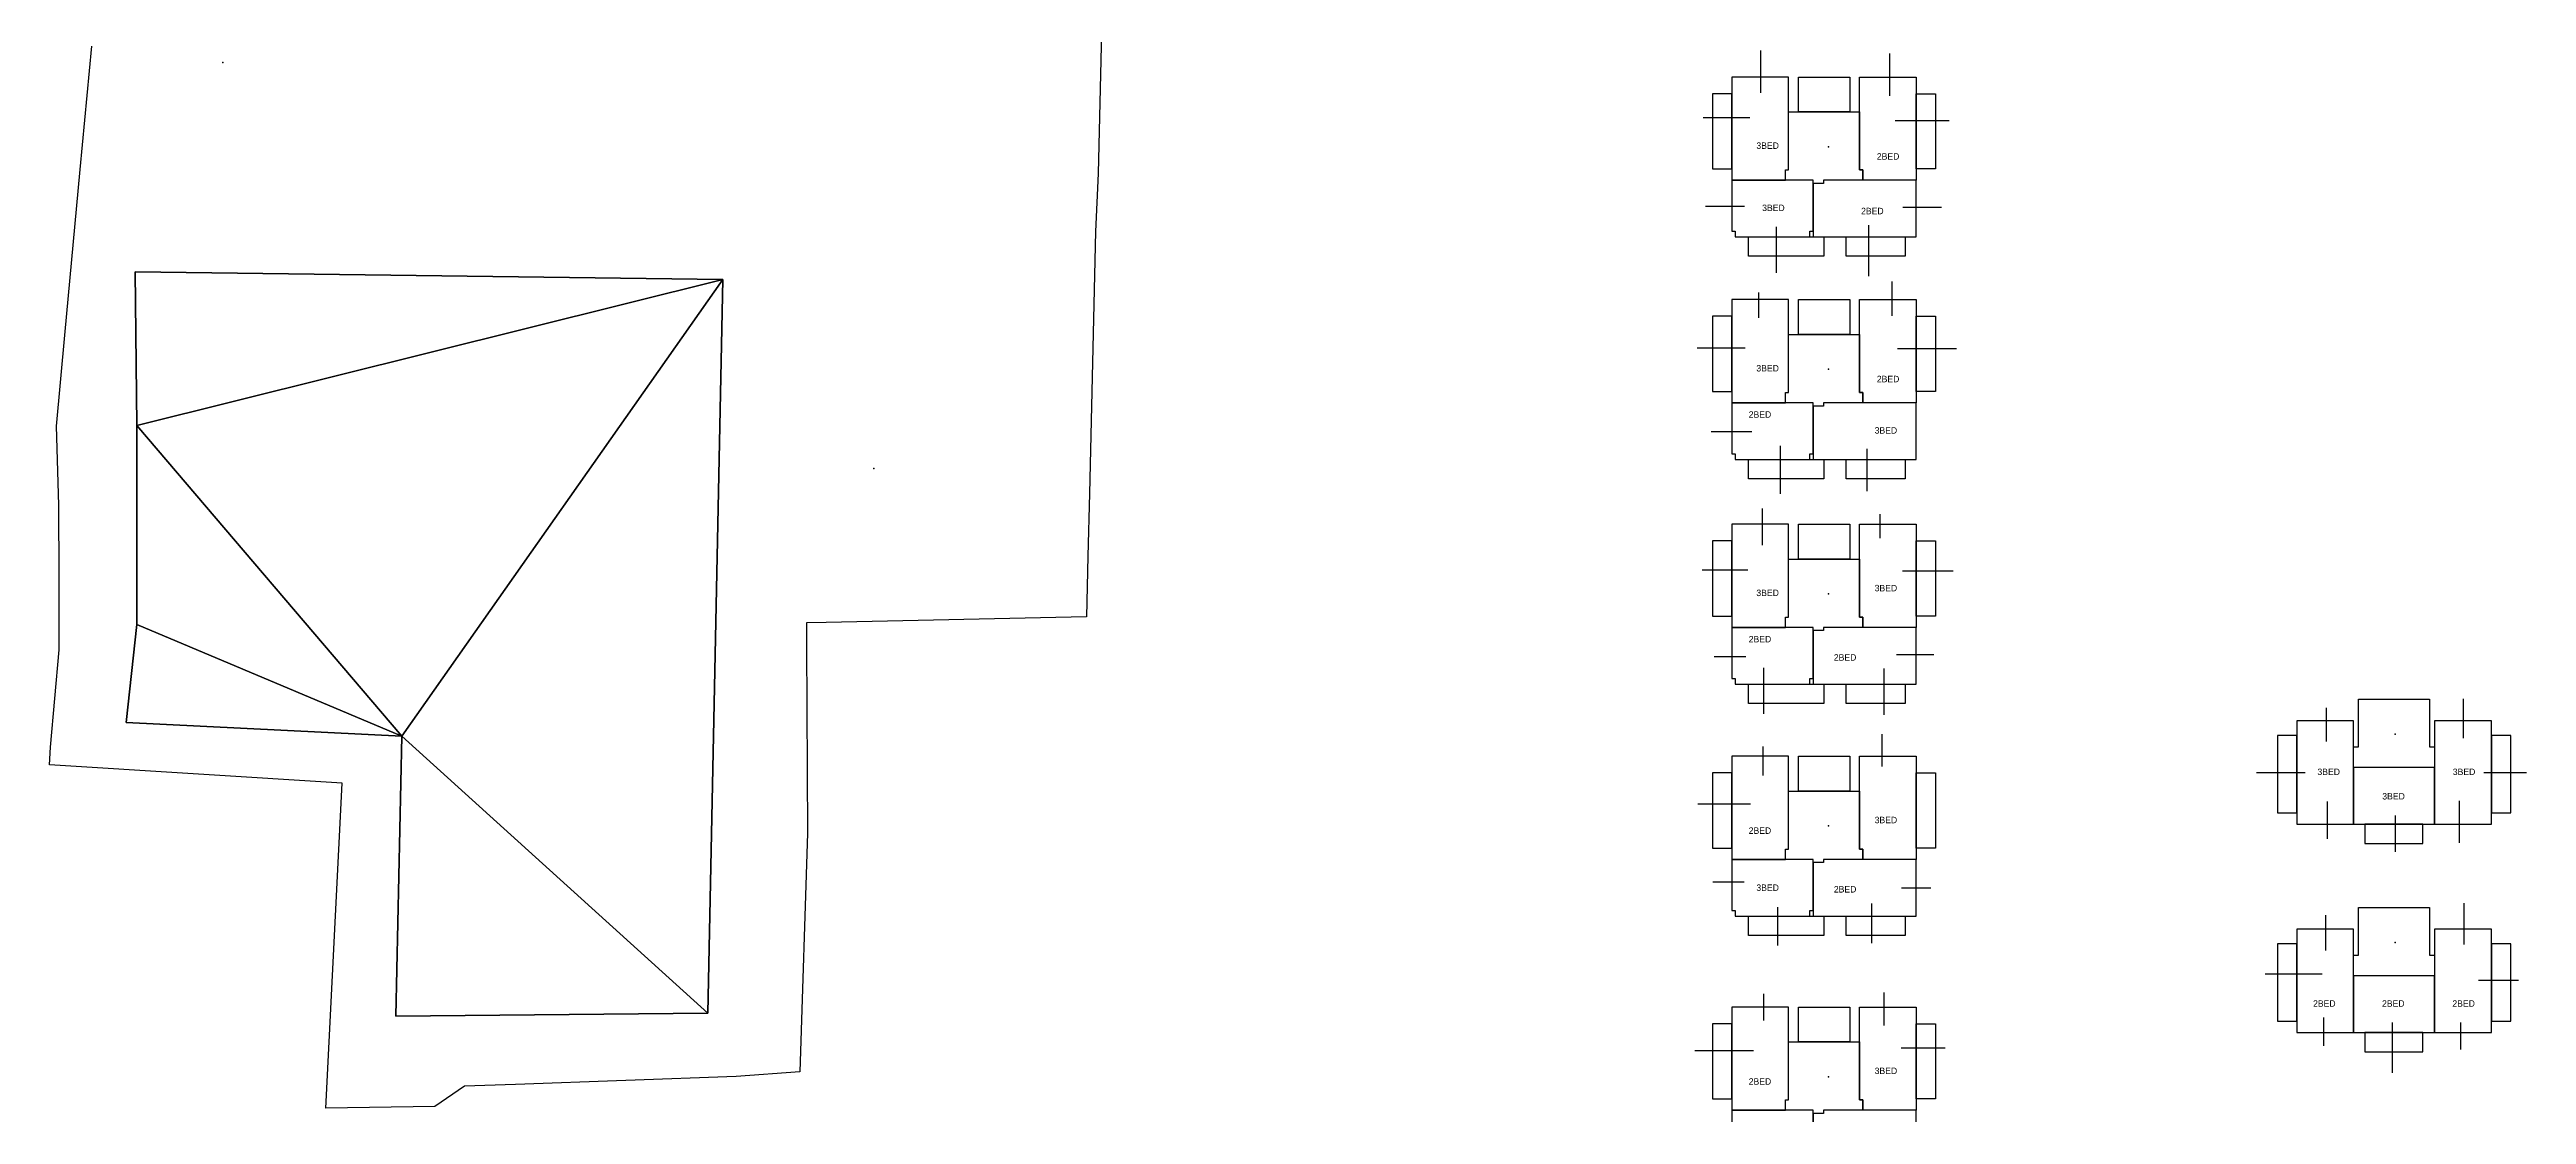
# Model space of a CAD drawing. Extents: x -182 to 224, y -126 to 495.
# Drawn here: x -160.9 to 223.4, y 122.8 to 288 of the extents above; entities that cross this region are included whole.
import ezdxf

# ---------------------------------------------------------------- set-up
doc = ezdxf.new("R2010")
doc.units = 0
doc.header["$LTSCALE"] = 1000
for name, color, linetype in [('BOUNDARY', 7, 'CONTINUOUS'), ('CONTEXT', 7, 'CONTINUOUS'), ('FLOORPLATE$T1$222', 7, 'CONTINUOUS'), ('FLOORPLATE$T1$333', 7, 'CONTINUOUS'), ('FLOORPLATE$T2$2233', 7, 'CONTINUOUS'), ('FLOORPLATE$T2$2323', 7, 'CONTINUOUS'), ('FLOORPLATE$T2$3223', 7, 'CONTINUOUS'), ('FLOORPLATE$T2$3232', 7, 'CONTINUOUS'), ('FLOORPLATE$T2$3322', 7, 'CONTINUOUS'), ('FOOTPRINT$T1', 7, 'CONTINUOUS'), ('FOOTPRINT$T2', 7, 'CONTINUOUS')]:
    doc.layers.add(name, color=color, linetype=linetype)

msp = doc.modelspace()

# ---------------------------------------------------------------- linework, layer by layer
at = {"layer": 'BOUNDARY'}
msp.add_lwpolyline([(2.87, 314.95), (1.78, 268.79), (1.39, 259.79), (0.45, 219.13), (0.21, 209.43), (0, 200), (-40.4, 199.1), (-43.48, 199.05), (-43.47, 195.6), (-43.28, 166.45), (-44.5, 129.4), (-54.39, 128.68), (-88.62, 127.44), (-96.51, 127.19), (-101.13, 124.05), (-118.03, 123.81), (-115.48, 174.19), (-160.9, 177.05), (-160.73, 179.77), (-159.41, 194.88), (-159.42, 206.19), (-159.47, 217.34), (-159.84, 229.59), (-158.52, 243.7), (-156.13, 269.38), (-154.34, 288.5)], dxfattribs=at)
at = {"layer": 'FLOORPLATE$T1$222'}
for p, q in [((192.24, 148.27), (192.24, 153.73)), ((213.71, 149.16), (213.71, 155.57)), ((191.69, 144.59), (182.83, 144.59)), ((215.96, 143.64), (222.14, 143.64)), ((191.9, 137.84), (191.9, 133.48)), ((202.53, 137.09), (202.53, 129.25)), ((213.16, 137.1), (213.16, 132.87))]:
    msp.add_line(p, q, dxfattribs=at)
for points in [[(208.34, 147.54), (209.14, 147.54), (209.14, 144.34), (196.54, 144.34), (196.54, 147.54), (197.34, 147.54), (197.34, 154.94), (208.34, 154.94)], [(196.54, 151.54), (187.74, 151.54), (187.74, 135.54), (196.54, 135.54)], [(209.14, 151.54), (209.14, 135.54), (217.94, 135.54), (217.94, 151.54)], [(184.74, 137.29), (187.74, 137.29), (187.74, 149.29), (184.74, 149.29)], [(217.94, 137.29), (220.94, 137.29), (220.94, 149.29), (217.94, 149.29)], [(209.14, 144.34), (196.54, 144.34), (196.54, 135.54), (209.14, 135.54)], [(198.29, 132.54), (207.29, 132.54), (207.29, 135.54), (198.29, 135.54)]]:
    msp.add_lwpolyline(points, close=True, dxfattribs=at)
msp.add_point((203.02, 149.49), dxfattribs=at)
at = {"layer": 'FLOORPLATE$T1$333'}
for p, q in [((192.34, 180.65), (192.34, 185.9)), ((213.61, 181.2), (213.61, 187.26)), ((189.07, 175.81), (181.5, 175.81)), ((216.75, 175.88), (223.39, 175.88)), ((192.48, 171.38), (192.48, 165.58)), ((203.04, 169.2), (203.04, 163.54)), ((212.93, 171.45), (212.93, 164.97))]:
    msp.add_line(p, q, dxfattribs=at)
for points in [[(208.34, 179.85), (209.14, 179.85), (209.14, 176.65), (196.54, 176.65), (196.54, 179.85), (197.34, 179.85), (197.34, 187.25), (208.34, 187.25)], [(184.74, 169.6), (187.74, 169.6), (187.74, 181.6), (184.74, 181.6)], [(196.54, 183.85), (187.74, 183.85), (187.74, 167.85), (196.54, 167.85)], [(209.14, 183.85), (209.14, 167.85), (217.94, 167.85), (217.94, 183.85)], [(217.94, 169.6), (220.94, 169.6), (220.94, 181.6), (217.94, 181.6)], [(209.14, 176.65), (196.54, 176.65), (196.54, 167.85), (209.14, 167.85)], [(198.29, 164.85), (207.29, 164.85), (207.29, 167.85), (198.29, 167.85)]]:
    msp.add_lwpolyline(points, close=True, dxfattribs=at)
msp.add_point((203.02, 181.79), dxfattribs=at)
at = {"layer": 'FLOORPLATE$T2$2233'}
for p, q in [((105.05, 137.38), (105.05, 141.52)), ((123.72, 136.61), (123.72, 141.75)), ((103.45, 132.69), (94.34, 132.69)), ((126.37, 133.13), (133.19, 133.13))]:
    msp.add_line(p, q, dxfattribs=at)
for points in [[(108.92, 125.07), (108.92, 139.47), (100.12, 139.47), (100.12, 123.47), (108.42, 123.47), (108.42, 125.07)], [(118.42, 134.07), (110.42, 134.07), (110.42, 139.47), (118.42, 139.47)], [(120.42, 125.07), (119.92, 125.07), (119.92, 139.47), (128.72, 139.47), (128.72, 123.47), (120.42, 123.47)], [(100.12, 125.22), (100.12, 136.89), (97.12, 136.89), (97.12, 125.22)], [(131.72, 125.22), (128.72, 125.22), (128.72, 136.89), (131.72, 136.89)], [(108.92, 125.07), (108.92, 134.07), (119.92, 134.07), (119.92, 125.07), (120.42, 125.07), (120.42, 123.47), (114.32, 123.47), (114.32, 122.97), (112.72, 122.97), (112.72, 123.47), (108.42, 123.47), (108.42, 125.07)], [(112.72, 123.47), (100.12, 123.47), (100.12, 115.55), (100.62, 115.55), (100.62, 114.67), (112.22, 114.67), (112.22, 115.55), (112.72, 115.55)], [(128.72, 123.47), (114.32, 123.47), (114.32, 122.97), (112.72, 122.97), (112.72, 114.67), (128.72, 114.67)]]:
    msp.add_lwpolyline(points, close=True, dxfattribs=at)
msp.add_point((115.12, 128.67), dxfattribs=at)
at = {"layer": 'FLOORPLATE$T2$2323'}
for p, q in [((123.44, 176.79), (123.44, 181.81)), ((104.94, 175.41), (104.94, 179.88)), ((103.01, 170.94), (94.83, 170.94)), ((102.01, 158.84), (97.15, 158.84)), ((126.42, 157.96), (131, 157.96)), ((107.2, 154.98), (107.2, 149.01)), ((121.78, 155.53), (121.78, 149.4))]:
    msp.add_line(p, q, dxfattribs=at)
for points in [[(108.92, 163.98), (108.92, 178.38), (100.12, 178.38), (100.12, 162.38), (108.42, 162.38), (108.42, 163.98)], [(118.42, 172.98), (110.42, 172.98), (110.42, 178.38), (118.42, 178.38)], [(120.42, 163.98), (119.92, 163.98), (119.92, 178.38), (128.72, 178.38), (128.72, 162.38), (120.42, 162.38)], [(100.12, 164.13), (100.12, 175.8), (97.12, 175.8), (97.12, 164.13)], [(108.92, 163.98), (108.92, 172.98), (119.92, 172.98), (119.92, 163.98), (120.42, 163.98), (120.42, 162.38), (114.32, 162.38), (114.32, 161.88), (112.72, 161.88), (112.72, 162.38), (108.42, 162.38), (108.42, 163.98)], [(131.72, 164.13), (128.72, 164.13), (128.72, 175.8), (131.72, 175.8)], [(112.72, 162.38), (100.12, 162.38), (100.12, 154.46), (100.62, 154.46), (100.62, 153.58), (112.22, 153.58), (112.22, 154.46), (112.72, 154.46)], [(128.72, 162.38), (114.32, 162.38), (114.32, 161.88), (112.72, 161.88), (112.72, 153.58), (128.72, 153.58)], [(102.71, 153.58), (114.37, 153.58), (114.37, 150.58), (102.71, 150.58)], [(117.84, 150.58), (117.84, 153.58), (127.01, 153.58), (127.01, 150.58)]]:
    msp.add_lwpolyline(points, close=True, dxfattribs=at)
msp.add_point((115.12, 167.58), dxfattribs=at)
at = {"layer": 'FLOORPLATE$T2$3223'}
for p, q in [((104.88, 211.14), (104.88, 216.83)), ((123.11, 212.19), (123.11, 215.94)), ((102.56, 207.22), (95.5, 207.22)), ((126.59, 207.16), (134.43, 207.16)), ((102.29, 193.8), (97.37, 193.8)), ((125.65, 194.18), (131.45, 194.18)), ((104.99, 192.09), (104.99, 184.96)), ((123.71, 191.98), (123.71, 184.8))]:
    msp.add_line(p, q, dxfattribs=at)
for points in [[(100.12, 200.11), (100.12, 211.77), (97.12, 211.77), (97.12, 200.11)], [(108.92, 199.96), (108.92, 214.36), (100.12, 214.36), (100.12, 198.36), (108.42, 198.36), (108.42, 199.96)], [(118.42, 208.96), (110.42, 208.96), (110.42, 214.36), (118.42, 214.36)], [(120.42, 199.96), (119.92, 199.96), (119.92, 214.36), (128.72, 214.36), (128.72, 198.36), (120.42, 198.36)], [(131.72, 200.11), (128.72, 200.11), (128.72, 211.77), (131.72, 211.77)], [(108.92, 199.96), (108.92, 208.96), (119.92, 208.96), (119.92, 199.96), (120.42, 199.96), (120.42, 198.36), (114.32, 198.36), (114.32, 197.86), (112.72, 197.86), (112.72, 198.36), (108.42, 198.36), (108.42, 199.96)], [(112.72, 198.36), (100.12, 198.36), (100.12, 190.44), (100.62, 190.44), (100.62, 189.56), (112.22, 189.56), (112.22, 190.44), (112.72, 190.44)], [(128.72, 198.36), (114.32, 198.36), (114.32, 197.86), (112.72, 197.86), (112.72, 189.56), (128.72, 189.56)], [(102.71, 189.56), (114.37, 189.56), (114.37, 186.56), (102.71, 186.56)], [(117.84, 186.56), (117.84, 189.56), (127.01, 189.56), (127.01, 186.56)]]:
    msp.add_lwpolyline(points, close=True, dxfattribs=at)
msp.add_point((115.12, 203.56), dxfattribs=at)
at = {"layer": 'FLOORPLATE$T2$3232'}
for p, q in [((104.28, 246.37), (104.28, 250.29)), ((124.98, 246.7), (124.98, 252)), ((102.18, 241.68), (94.72, 241.68)), ((125.81, 241.62), (134.98, 241.62)), ((103.23, 228.7), (96.88, 228.7)), ((107.59, 226.54), (107.59, 219.09)), ((121.06, 226.05), (121.06, 219.48))]:
    msp.add_line(p, q, dxfattribs=at)
for points in [[(100.12, 234.95), (100.12, 246.62), (97.12, 246.62), (97.12, 234.95)], [(108.92, 234.8), (108.92, 249.2), (100.12, 249.2), (100.12, 233.2), (108.42, 233.2), (108.42, 234.8)], [(118.42, 243.8), (110.42, 243.8), (110.42, 249.2), (118.42, 249.2)], [(120.42, 234.8), (119.92, 234.8), (119.92, 249.2), (128.72, 249.2), (128.72, 233.2), (120.42, 233.2)], [(131.72, 234.95), (128.72, 234.95), (128.72, 246.62), (131.72, 246.62)], [(108.92, 234.8), (108.92, 243.8), (119.92, 243.8), (119.92, 234.8), (120.42, 234.8), (120.42, 233.2), (114.32, 233.2), (114.32, 232.7), (112.72, 232.7), (112.72, 233.2), (108.42, 233.2), (108.42, 234.8)], [(112.72, 233.2), (100.12, 233.2), (100.12, 225.28), (100.62, 225.28), (100.62, 224.4), (112.22, 224.4), (112.22, 225.28), (112.72, 225.28)], [(128.72, 233.2), (114.32, 233.2), (114.32, 232.7), (112.72, 232.7), (112.72, 224.4), (128.72, 224.4)], [(102.71, 224.4), (114.37, 224.4), (114.37, 221.4), (102.71, 221.4)], [(117.84, 221.4), (117.84, 224.4), (127.01, 224.4), (127.01, 221.4)]]:
    msp.add_lwpolyline(points, close=True, dxfattribs=at)
msp.add_point((115.12, 238.4), dxfattribs=at)
at = {"layer": 'FLOORPLATE$T2$3322'}
for p, q in [((104.59, 281.29), (104.59, 287.84)), ((124.63, 280.82), (124.63, 287.36)), ((102.88, 277.41), (95.66, 277.41)), ((125.45, 277), (133.81, 277)), ((102.06, 263.64), (96, 263.64)), ((126.61, 263.57), (132.61, 263.57)), ((106.97, 260.5), (106.97, 253.34)), ((121.29, 260.77), (121.29, 252.86))]:
    msp.add_line(p, q, dxfattribs=at)
for points in [[(100.12, 269.47), (100.12, 281.14), (97.12, 281.14), (97.12, 269.47)], [(108.92, 269.32), (108.92, 283.72), (100.12, 283.72), (100.12, 267.72), (108.42, 267.72), (108.42, 269.32)], [(118.42, 278.32), (110.42, 278.32), (110.42, 283.72), (118.42, 283.72)], [(120.42, 269.32), (119.92, 269.32), (119.92, 283.72), (128.72, 283.72), (128.72, 267.72), (120.42, 267.72)], [(131.72, 269.47), (128.72, 269.47), (128.72, 281.14), (131.72, 281.14)], [(108.92, 269.32), (108.92, 278.32), (119.92, 278.32), (119.92, 269.32), (120.42, 269.32), (120.42, 267.72), (114.32, 267.72), (114.32, 267.22), (112.72, 267.22), (112.72, 267.72), (108.42, 267.72), (108.42, 269.32)], [(112.72, 267.72), (100.12, 267.72), (100.12, 259.8), (100.62, 259.8), (100.62, 258.92), (112.22, 258.92), (112.22, 259.8), (112.72, 259.8)], [(128.72, 267.72), (114.32, 267.72), (114.32, 267.22), (112.72, 267.22), (112.72, 258.92), (128.72, 258.92)], [(102.71, 258.92), (114.37, 258.92), (114.37, 255.92), (102.71, 255.92)], [(117.84, 255.92), (117.84, 258.92), (127.01, 258.92), (127.01, 255.92)]]:
    msp.add_lwpolyline(points, close=True, dxfattribs=at)
msp.add_point((115.12, 272.92), dxfattribs=at)
at = {"layer": 'FOOTPRINT$T1'}
msp.add_point((-33, 223), dxfattribs=at)
at = {"layer": 'FOOTPRINT$T2'}
msp.add_point((-134, 286), dxfattribs=at)

# ---------------------------------------------------------------- texts
at = {"layer": 'FLOORPLATE$T1$222', "linetype": 'CONTINUOUS'}
for p in [(190.28, 139.52), (200.98, 139.52), (211.89, 139.52)]:
    msp.add_text('2BED', height=1, dxfattribs=at).set_placement(p)
at = {"layer": 'FLOORPLATE$T1$333', "linetype": 'CONTINUOUS'}
for p in [(190.96, 175.46), (211.96, 175.46), (201.02, 171.67)]:
    msp.add_text('3BED', height=1, dxfattribs=at).set_placement(p)
at = {"layer": 'FLOORPLATE$T2$2233', "linetype": 'CONTINUOUS'}
for s, p in [('2BED', (102.72, 127.43)), ('3BED', (122.26, 129.08))]:
    msp.add_text(s, height=1, dxfattribs=at).set_placement(p)
at = {"layer": 'FLOORPLATE$T2$2323', "linetype": 'CONTINUOUS'}
for s, p in [('2BED', (102.72, 166.34)), ('3BED', (122.26, 167.99)), ('3BED', (103.91, 157.49)), ('2BED', (115.93, 157.24))]:
    msp.add_text(s, height=1, dxfattribs=at).set_placement(p)
at = {"layer": 'FLOORPLATE$T2$3223', "linetype": 'CONTINUOUS'}
for s, p in [('3BED', (103.91, 203.22)), ('3BED', (122.26, 203.96)), ('2BED', (102.72, 196.04)), ('2BED', (115.93, 193.21))]:
    msp.add_text(s, height=1, dxfattribs=at).set_placement(p)
at = {"layer": 'FLOORPLATE$T2$3232', "linetype": 'CONTINUOUS'}
for s, p in [('3BED', (103.91, 238.06)), ('2BED', (122.6, 236.39)), ('2BED', (102.72, 230.88)), ('3BED', (122.26, 228.42))]:
    msp.add_text(s, height=1, dxfattribs=at).set_placement(p)
at = {"layer": 'FLOORPLATE$T2$3322', "linetype": 'CONTINUOUS'}
for s, p in [('3BED', (103.91, 272.59)), ('2BED', (122.6, 270.92)), ('3BED', (104.81, 262.94)), ('2BED', (120.16, 262.45))]:
    msp.add_text(s, height=1, dxfattribs=at).set_placement(p)

# ---------------------------------------------------------------- meshes
at = {"layer": 'CONTEXT'}
mesh = msp.add_polyface(dxfattribs=at)
corners = [(-147.61, 253.5), (-147.37, 229.66), (-147.37, 198.81), (-149.01, 183.62), (-106.24, 181.51), (-107.17, 138.04), (-58.79, 138.5), (-56.45, 252.33), (-147.61, 253.5, 20), (-147.37, 229.66, 20), (-147.37, 198.81, 20), (-149.01, 183.62, 20), (-106.24, 181.51, 20), (-107.17, 138.04, 20), (-58.79, 138.5, 20), (-56.45, 252.33, 20), (-147.61, 253.5), (-147.61, 253.5, 20), (-147.37, 229.66), (-147.37, 229.66, 20), (-147.37, 198.81), (-147.37, 198.81, 20), (-147.37, 198.81), (-147.37, 198.81, 20), (-149.01, 183.62), (-149.01, 183.62, 20), (-149.01, 183.62), (-149.01, 183.62, 20), (-106.24, 181.51), (-106.24, 181.51, 20), (-106.24, 181.51), (-106.24, 181.51, 20), (-107.17, 138.04), (-107.17, 138.04, 20), (-107.17, 138.04), (-107.17, 138.04, 20), (-58.79, 138.5), (-58.79, 138.5, 20), (-58.79, 138.5), (-58.79, 138.5, 20), (-56.45, 252.33), (-56.45, 252.33, 20), (-56.45, 252.33), (-56.45, 252.33, 20), (-147.61, 253.5), (-147.61, 253.5, 20)]
mesh.append_faces([[corners[k] for k in face] for face in [(4, 3, 2, 2), (7, 1, 0, 0), (1, 4, 2, 2), (4, 6, 5, 5), (1, 7, 4, 4), (6, 4, 7, 7), (12, 10, 11, 11), (15, 8, 9, 9), (9, 10, 12, 12), (12, 13, 14, 14), (9, 12, 15, 15), (14, 15, 12, 12), (17, 16, 18, 19), (20, 21, 19, 18), (23, 22, 24, 25), (27, 26, 28, 29), (31, 30, 32, 33), (35, 34, 36, 37), (39, 38, 40, 41), (43, 42, 44, 45)]])

doc.saveas('drawing.dxf')
